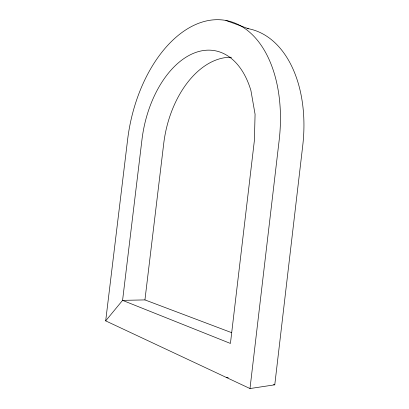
<?xml version="1.0" encoding="UTF-8"?>
<svg xmlns="http://www.w3.org/2000/svg" width="409" height="409" viewBox="0 0 409 409"><rect width="100%" height="100%" fill="white"/><g stroke="black" fill="none" stroke-linecap="round" stroke-linejoin="round"><path stroke-width="0.61" d="M249.991 388.55L279.142 140.451A121.954 74.985 -79.2 0 0 217.731 19.688A121.954 74.985 -79.2 0 0 127.634 139.495L105.686 320.876L249.991 388.55L274.771 384.813L302.747 145.527A118.191 76.146 -79 0 0 247.092 28.461M231.514 332.614L144.939 299.909L163.733 143.487A88.196 56.544 -79 0 1 231.555 57.265M105.686 320.876L122.577 300.364L141.979 139.581A90.977 55.644 -79.3 0 1 192.261 53.855A90.977 55.644 -79.3 0 1 250.932 90.614L255.073 114.244L254.408 140.292L230.425 343.442L122.577 300.364L144.939 299.909M226.402 377.487L228.288 377.773M273.514 384.624L274.771 384.813M225.85 20.45L248.335 28.681"/></g></svg>
